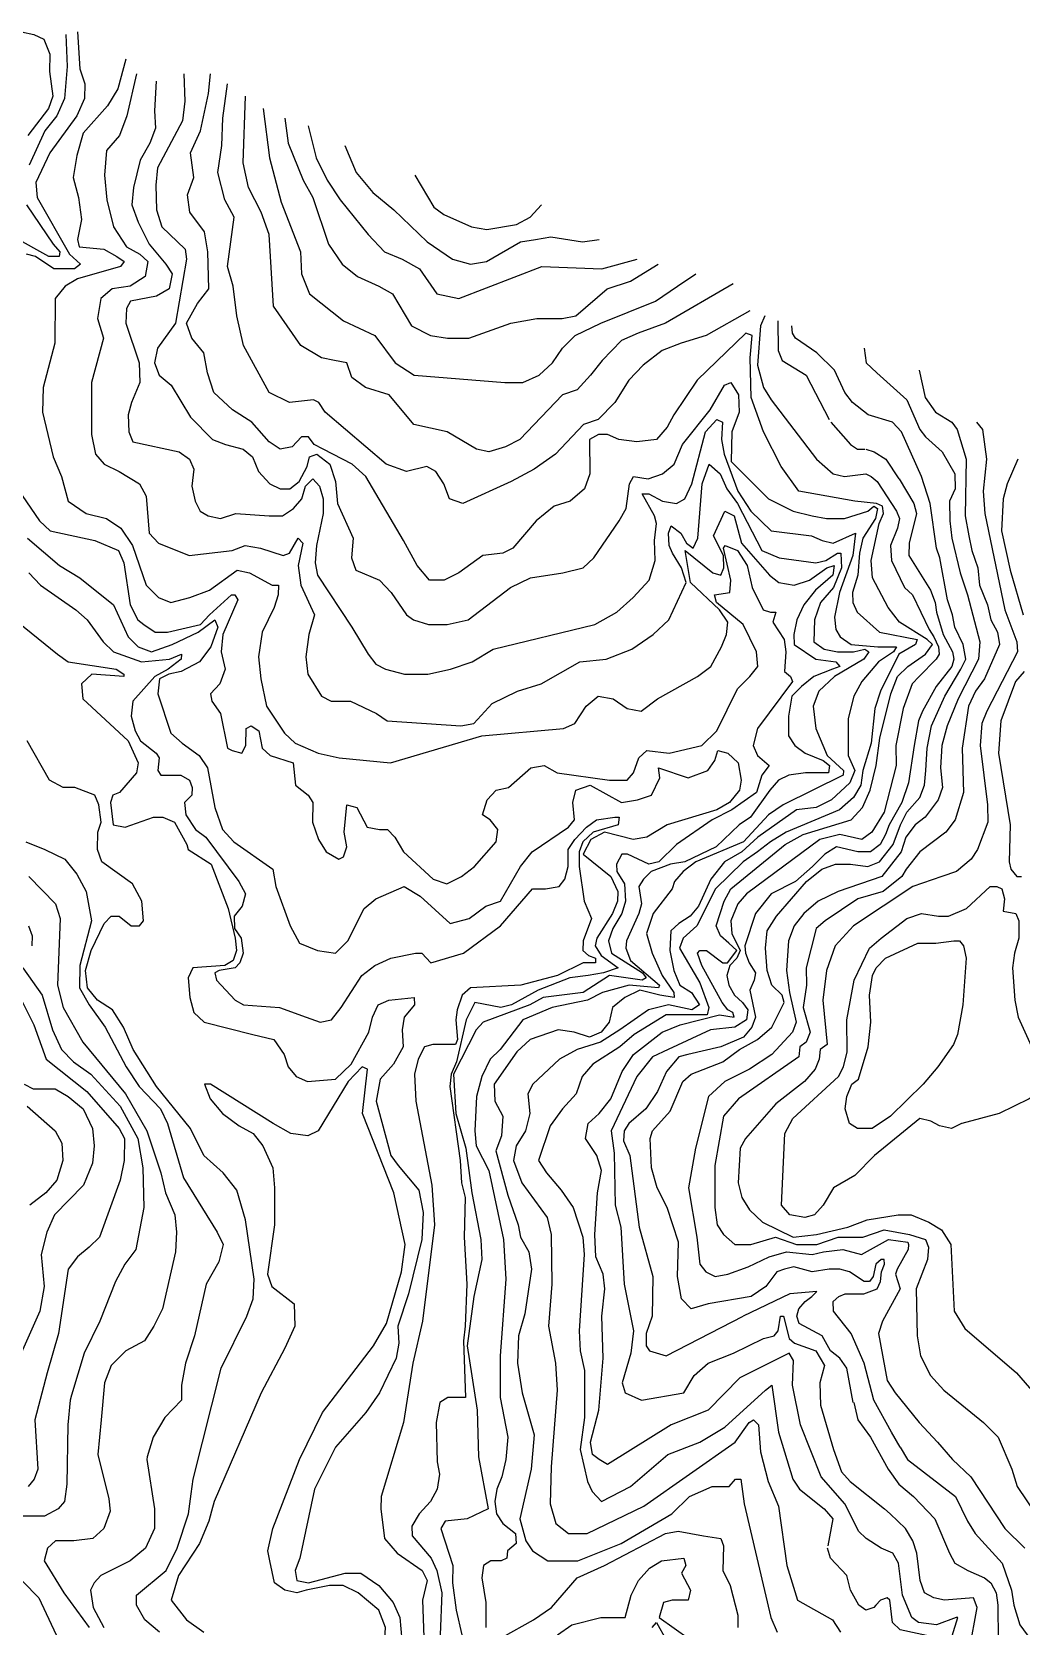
# Model space of a CAD drawing. Extents: x 3000 to 7000, y 3135 to 5000.
# Drawn here: x 6226 to 6626, y 4292 to 4938 of the extents above; entities that cross this region are included whole.
import ezdxf

# ---------------------------------------------------------------- set-up
doc = ezdxf.new("R2010")
doc.units = 0
doc.header["$MEASUREMENT"] = 0
doc.layers.add('TOPO_DIG', color=1, linetype='Continuous')

msp = doc.modelspace()

# ---------------------------------------------------------------- linework, layer by layer
at = {"layer": 'TOPO_DIG', "color": 1, "linetype": 'Continuous'}
for p, q in [((6605.0625, 4734, 42), (6606.21875, 4728, 42)), ((6577.25, 4365, 38), (6573.75, 4371, 38)), ((6570.9375, 4340, 34), (6573.28125, 4338, 34))]:
    msp.add_line(p, q, dxfattribs=at)
at = {"layer": 'TOPO_DIG', "color": 3, "linetype": 'Continuous'}
msp.add_line((6586.5625, 4512, 48), (6573.3125, 4499, 48), dxfattribs=at)
at = {"layer": 'TOPO_DIG', "color": 2, "linetype": 'Continuous'}
msp.add_line((6580.6875, 4447, 40), (6580.53125, 4445, 40), dxfattribs=at)
at = {"layer": 'TOPO_DIG', "color": 1, "linetype": 'Continuous'}
for points, elevation in [([(6221.5, 4938), (6226.59375, 4937), (6230.5625, 4935), (6233.03125, 4929), (6232.84375, 4922), (6234.21875, 4912), (6232.4375, 4907), (6224.09375, 4896)], 18), ([(6244.28125, 4938), (6245.125, 4923), (6247.21875, 4917), (6247.03125, 4911), (6243.9375, 4904), (6233.03125, 4889), (6227.40625, 4877), (6227.90625, 4871), (6241, 4848), (6245.46875, 4844), (6242.9375, 4842), (6234.59375, 4842), (6227.15625, 4847), (6223.5625, 4848)], 22), ([(6268.0625, 4921), (6264.21875, 4904), (6261.28125, 4896), (6255.96875, 4890), (6255.125, 4880), (6256.125, 4870), (6258.84375, 4859), (6264.0625, 4851), (6269.4375, 4848), (6272.75, 4845), (6271.625, 4839), (6265.5625, 4835), (6258.3125, 4834), (6253.71875, 4830), (6252.25, 4822), (6254.71875, 4814), (6249.84375, 4796), (6249.90625, 4775), (6251.46875, 4767), (6255, 4763), (6261.125, 4760), (6269.25, 4755), (6272.0625, 4750), (6273.25, 4735), (6277.03125, 4731), (6289.375, 4726), (6306.875, 4728), (6312.09375, 4730), (6318.3125, 4729), (6327.4375, 4726), (6330.0625, 4727), (6333.5625, 4733), (6335.40625, 4731), (6333.5, 4722), (6334.6875, 4714), (6340.15625, 4702), (6337.90625, 4694), (6336.6875, 4685), (6337.4375, 4678), (6342.9375, 4669), (6346.96875, 4667), (6354.71875, 4667), (6365.25, 4662), (6369.5625, 4659), (6399.40625, 4657), (6404.625, 4658), (6412.125, 4666), (6422.375, 4671), (6431.875, 4674), (6447.59375, 4683), (6458.3125, 4684), (6468.65625, 4688), (6477.25, 4694), (6483.59375, 4700), (6490.625, 4715), (6488.6875, 4721), (6485.09375, 4727), (6483.75, 4730), (6483.5, 4735), (6484.5, 4738), (6488.5, 4735), (6490.8125, 4731), (6493.46875, 4729), (6495.3125, 4733), (6497.15625, 4755), (6499.90625, 4763), (6504.40625, 4759), (6507.125, 4753), (6511.4375, 4747), (6521.25, 4728), (6528.25, 4725), (6543.0625, 4723), (6547.1875, 4724), (6551.9375, 4727), (6553.25, 4727), (6553.5625, 4721), (6550.3125, 4713), (6545.0625, 4707), (6542.625, 4700), (6542.34375, 4691), (6546.4375, 4688), (6551.875, 4687), (6558.375, 4687), (6562.90625, 4688), (6564.625, 4687), (6562.5625, 4684), (6550.625, 4677), (6544.375, 4671), (6542.09375, 4665), (6543.0625, 4656), (6547.75, 4645), (6554.3125, 4639), (6554.25, 4637), (6529.84375, 4625), (6524.03125, 4621), (6513.84375, 4610), (6494.59375, 4602), (6489.4375, 4598), (6485.9375, 4594), (6484.96875, 4591), (6477.25, 4581), (6474.625, 4573), (6476.8125, 4565), (6480.90625, 4556), (6485.625, 4549), (6485.78125, 4547), (6480.03125, 4548), (6471.90625, 4550), (6465.8125, 4547), (6460.8125, 4543), (6459.46875, 4537), (6456.1875, 4533), (6451.4375, 4531), (6445.25, 4533), (6438.8125, 4534), (6427.46875, 4530), (6422.03125, 4525), (6412.96875, 4512), (6413.21875, 4505), (6416.4375, 4499), (6415.9375, 4491), (6413.625, 4485), (6418.46875, 4467), (6422.65625, 4455), (6423.5, 4450), (6427, 4444), (6428, 4437), (6425.28125, 4419), (6422.75, 4410), (6422.3125, 4399), (6424.1875, 4387), (6429.15625, 4370), (6427.9375, 4356), (6423.3125, 4336), (6425.78125, 4327), (6428.46875, 4323), (6434.65625, 4319), (6446.71875, 4319), (6464.3125, 4326), (6484.78125, 4338), (6492.03125, 4345), (6501.125, 4349), (6508.09375, 4349), (6510.625, 4352), (6512.75, 4352), (6514.0625, 4342), (6524.96875, 4296), (6527.4375, 4290)], 26), ([(6287.3125, 4921), (6287.65625, 4910), (6286.78125, 4902), (6276.65625, 4883), (6275.875, 4876), (6276.15625, 4866), (6278.3125, 4859), (6287.75, 4850), (6288.34375, 4846), (6283.90625, 4820), (6276.65625, 4810), (6275.40625, 4804), (6277.3125, 4799), (6282.125, 4795), (6289.9375, 4782), (6298.84375, 4773), (6304.15625, 4771), (6311.25, 4769), (6315.125, 4766), (6317.4375, 4760), (6322.125, 4755), (6326.28125, 4753), (6330.15625, 4753), (6334, 4756), (6337.1875, 4762), (6338.1875, 4766), (6341.125, 4767), (6346.3125, 4763), (6348.625, 4756), (6349.5, 4747), (6355.84375, 4733), (6355.1875, 4725), (6356.875, 4720), (6366.5, 4716), (6371.1875, 4711), (6377.34375, 4702), (6380.1875, 4700), (6386.3125, 4698), (6393.8125, 4698), (6402.34375, 4700), (6419.53125, 4713), (6427.65625, 4717), (6440.6875, 4719), (6448.875, 4721), (6453.1875, 4725), (6463.5, 4740), (6466.28125, 4745), (6467.625, 4755), (6469.375, 4758), (6475.21875, 4757), (6481.0625, 4759), (6485.78125, 4763), (6489.1875, 4771), (6500.34375, 4785), (6506.125, 4795), (6508.71875, 4796), (6511.8125, 4791), (6512.125, 4784), (6509.125, 4776), (6508.90625, 4764), (6523.9375, 4749), (6533.96875, 4744), (6541.65625, 4742), (6547.5, 4741), (6554.75, 4741), (6564.125, 4744), (6566.59375, 4746), (6568.125, 4745), (6567.25, 4741), (6562.1875, 4733), (6560.8125, 4727), (6560.1875, 4718), (6558.03125, 4711), (6558.0625, 4707), (6559.8125, 4703), (6568.9375, 4695), (6584.21875, 4692), (6583.46875, 4690), (6576.75, 4686), (6569.34375, 4671), (6567.03125, 4664), (6565.5, 4650), (6562.1875, 4639), (6561.3125, 4633), (6558.4375, 4628), (6552.6875, 4623), (6531.0625, 4614), (6524.8125, 4610), (6519.5625, 4606), (6513.6875, 4602), (6502.5, 4591), (6495, 4576), (6489.40625, 4571), (6487.9375, 4567), (6496.125, 4553), (6499.84375, 4543), (6499.09375, 4540), (6482.5, 4540), (6469.5625, 4532), (6463.75, 4527), (6452.84375, 4520), (6448.53125, 4515), (6446.125, 4508), (6440.5, 4502), (6435.5625, 4495), (6430.8125, 4481), (6434.125, 4476), (6440, 4469), (6444.90625, 4462), (6448.75, 4450), (6449.3125, 4443), (6447.28125, 4412), (6447.71875, 4404), (6449.40625, 4396), (6449.5, 4377), (6447.6875, 4364), (6450.6875, 4351), (6452.625, 4347), (6456.375, 4343), (6468.0625, 4349), (6483.1875, 4362), (6496.15625, 4367), (6506.3125, 4373), (6522.71875, 4388), (6525.375, 4390), (6528.0625, 4371), (6533.875, 4352), (6536.5625, 4348), (6546.4375, 4340), (6550.0625, 4336), (6547.9375, 4325)], 30), ([(6516.34375, 4825), (6498.75, 4815), (6488.5625, 4812), (6480.9375, 4809), (6473.1875, 4803), (6467.4375, 4797), (6461.6875, 4788), (6455.0625, 4781), (6449.03125, 4779), (6437.6875, 4767), (6429.0625, 4761), (6419.8125, 4756), (6400.25, 4747), (6394.8125, 4749), (6392.5, 4755), (6389.3125, 4760), (6385.625, 4762), (6377.4375, 4760), (6369.15625, 4763), (6344.4375, 4784), (6341.9375, 4788), (6339.78125, 4789), (6330, 4788), (6321.75, 4792), (6311.40625, 4811), (6308.6875, 4823), (6307.25, 4835), (6305, 4843), (6307.59375, 4863), (6303.8125, 4870), (6301.03125, 4881), (6302.6875, 4892), (6303.09375, 4903), (6305, 4917)], 34), ([(6319.34375, 4907), (6322, 4887), (6326.625, 4869), (6334.4375, 4849), (6334.875, 4840), (6338.09375, 4832), (6351.96875, 4821), (6364.5625, 4815), (6372.84375, 4804), (6380.46875, 4799), (6417.1875, 4796), (6424.46875, 4796), (6431.1875, 4799), (6436.46875, 4804), (6440.625, 4810), (6445.6875, 4815), (6456.03125, 4820), (6478.28125, 4829), (6487.0625, 4835), (6494.5, 4840)], 38), ([(6337.625, 4900), (6340.78125, 4887), (6345.3125, 4878), (6350.5625, 4870), (6361.875, 4856), (6368.5, 4849), (6375.59375, 4846), (6382.71875, 4842), (6389.65625, 4832), (6398.625, 4830), (6432.15625, 4843), (6456.5, 4842), (6470.78125, 4846)], 42), ([(6380.75, 4880), (6388.4375, 4867), (6392.5, 4864), (6403.78125, 4859), (6409.9375, 4858), (6421.90625, 4860), (6427.5, 4863), (6432.125, 4868)], 46), ([(6522.4375, 4823), (6520.75, 4819), (6519.46875, 4803), (6521.9375, 4794), (6525.0625, 4789), (6543.4375, 4765), (6550.1875, 4759), (6554.6875, 4758), (6563.34375, 4759), (6565.5625, 4758), (6567.9375, 4756), (6575.75, 4744), (6577.03125, 4741), (6576.125, 4737), (6573.40625, 4730), (6573.8125, 4724), (6578.96875, 4713), (6582.25, 4710), (6588.96875, 4696), (6590.875, 4693), (6592.75, 4689), (6593.09375, 4686), (6591.875, 4684), (6584.90625, 4677), (6582.15625, 4674), (6578.46875, 4664), (6575.5, 4649), (6575.625, 4641), (6570.8125, 4622), (6565.75, 4614), (6561.6875, 4611), (6552.78125, 4613), (6544.75, 4611), (6515.09375, 4589), (6511.53125, 4585), (6508.65625, 4578), (6509.0625, 4573), (6512.5, 4566), (6511.125, 4563), (6508.25, 4560), (6507.125, 4556), (6507.875, 4552), (6510.1875, 4548), (6513.40625, 4545), (6515.59375, 4542), (6515, 4538), (6510.375, 4535), (6500.46875, 4534), (6483.375, 4526), (6477, 4523), (6470.6875, 4515), (6460.28125, 4493), (6461.53125, 4484), (6461.84375, 4463), (6464.15625, 4454), (6465.46875, 4431), (6469.3125, 4412), (6468.25, 4403), (6464.75, 4391), (6465.96875, 4387), (6472.5, 4384), (6489.71875, 4387), (6493.875, 4394), (6499.5625, 4399), (6509.84375, 4403), (6521.875, 4409), (6526.3125, 4410), (6527.8125, 4412), (6528.78125, 4418), (6530.09375, 4418), (6532.3125, 4409), (6534.53125, 4407), (6543.15625, 4404), (6546.625, 4398), (6544.78125, 4391), (6545.0625, 4382), (6550.3125, 4364), (6553.5625, 4355), (6557, 4351), (6570.9375, 4340)], 34), ([(6589.4375, 4747), (6585.875, 4758), (6577.875, 4776), (6574.125, 4780), (6564.375, 4783), (6558, 4788), (6554.8125, 4792), (6550.75, 4801), (6543.46875, 4808), (6534.9375, 4814), (6533.65625, 4816), (6533.40625, 4819)], 38), ([(6584.90625, 4801), (6587.4375, 4790), (6591.59375, 4784), (6598.125, 4780), (6600.34375, 4777), (6604, 4765), (6603.53125, 4742), (6605.0625, 4734)], 42), ([(6624.84375, 4765), (6620.53125, 4755), (6618.9375, 4749), (6618.3125, 4736), (6621.84375, 4720), (6627.03125, 4702)], 46), ([(6214.5625, 4761), (6228.8125, 4740), (6233.1875, 4736), (6251.1875, 4732), (6260.75, 4728), (6262.96875, 4723), (6265.5625, 4706), (6268.59375, 4700), (6271.03125, 4698), (6275.65625, 4695), (6280.65625, 4695), (6294.03125, 4698), (6297.6875, 4702), (6306.53125, 4710), (6307.9375, 4710), (6309.15625, 4708), (6303.0625, 4694), (6302.34375, 4687), (6304, 4680), (6301.875, 4674), (6298.09375, 4670), (6298.5625, 4667), (6302.09375, 4662), (6304.9375, 4648), (6306.8125, 4647), (6310.8125, 4646), (6312.40625, 4649), (6312.53125, 4656), (6314.53125, 4657), (6317.6875, 4655), (6318.96875, 4648), (6322.28125, 4645), (6331.46875, 4642), (6332.46875, 4633), (6337.65625, 4629), (6339.53125, 4626), (6339.3125, 4618), (6341.75, 4611), (6344.9375, 4606), (6350.0625, 4603), (6351.96875, 4604), (6353.28125, 4608), (6352.1875, 4614), (6353.28125, 4625), (6357.34375, 4624), (6361.53125, 4616), (6366.5, 4615), (6369.71875, 4615), (6372.6875, 4612), (6376.25, 4606), (6388.15625, 4595), (6393.75, 4593), (6399.6875, 4596), (6404.9375, 4600), (6413.6875, 4610), (6414.375, 4615), (6411.25, 4619), (6408.21875, 4621), (6410.0625, 4627), (6413.75, 4631), (6418.65625, 4632), (6427.78125, 4640), (6433.125, 4641), (6438.4375, 4638), (6459.65625, 4635), (6466.75, 4635), (6469.3125, 4638), (6471.5, 4644), (6474.75, 4647), (6483.6875, 4646), (6497.03125, 4649), (6503.0625, 4655), (6511.375, 4672), (6516.40625, 4677), (6519.6875, 4681), (6519.125, 4687), (6513.65625, 4698), (6502.96875, 4707), (6502.125, 4710), (6508.28125, 4711), (6508.65625, 4716), (6505.71875, 4729), (6506.46875, 4730), (6511.375, 4728), (6515.34375, 4722), (6517.34375, 4713), (6521.78125, 4704), (6524.75, 4703), (6526.875, 4703), (6525.75, 4699), (6530.28125, 4692), (6531, 4687), (6530.4375, 4679), (6532.9375, 4677), (6533.65625, 4675), (6519.5625, 4656), (6517.8125, 4649), (6519.5625, 4645), (6524.28125, 4641), (6521.21875, 4637), (6519.0625, 4630), (6509.0625, 4623), (6501.125, 4619), (6486.75, 4609), (6479.59375, 4602), (6475.5625, 4601), (6466.9375, 4605), (6464.625, 4605), (6462.4375, 4601), (6462.5625, 4598), (6465.6875, 4593), (6466.125, 4586), (6464.625, 4581), (6461, 4575), (6459.21875, 4570), (6460.46875, 4565), (6472.96875, 4557), (6474.40625, 4555), (6472.875, 4554), (6459.625, 4556), (6448.9375, 4549), (6432.6875, 4547), (6427.34375, 4544), (6408.46875, 4537), (6405.59375, 4534), (6396.40625, 4516), (6397.34375, 4500), (6401.40625, 4486), (6403.8125, 4468), (6407.53125, 4449), (6407.875, 4441), (6404.625, 4426), (6401.96875, 4406), (6406.0625, 4380), (6406.5, 4361), (6410.4375, 4340), (6401.96875, 4336), (6393.0625, 4335), (6391.375, 4332), (6396.1875, 4317), (6396, 4310), (6397.46875, 4299), (6399.84375, 4289)], 22), ([(6602.75, 4690), (6599.375, 4697), (6598.5, 4702), (6596.46875, 4708), (6593.3125, 4725), (6592, 4729), (6589.4375, 4747)], 38), ([(6606.21875, 4728), (6608.75, 4721), (6609.4375, 4714), (6612.625, 4706), (6613.9375, 4700), (6616.625, 4695), (6617.5, 4690), (6611.375, 4676), (6607.75, 4671), (6604.96875, 4665), (6602.375, 4648), (6602.875, 4630), (6599.5625, 4619), (6595.8125, 4614)], 42), ([(6224.5625, 4719), (6229.25, 4714), (6243.5625, 4704), (6248.1875, 4700), (6254.625, 4691), (6258.78125, 4687), (6270.125, 4683), (6281.40625, 4684), (6286.375, 4686), (6286.21875, 4684), (6280.9375, 4680), (6275.5625, 4677), (6266.625, 4667), (6265.96875, 4661), (6267.59375, 4655), (6269.75, 4651), (6276.03125, 4646), (6277.25, 4644), (6276.71875, 4639), (6277.90625, 4637), (6286.0625, 4637), (6289.53125, 4635), (6290.6875, 4632), (6290.4375, 4629), (6287.5, 4626), (6288.03125, 4621), (6292, 4615), (6296.125, 4612), (6309.59375, 4594), (6312.25, 4589), (6310.9375, 4584), (6307.6875, 4580), (6307.84375, 4575), (6310.4375, 4571), (6311.25, 4565), (6309.90625, 4561), (6308.0625, 4559), (6301.53125, 4558), (6299.75, 4557), (6300.4375, 4554), (6308.03125, 4546), (6311.375, 4544), (6326, 4543), (6336.75, 4539), (6342.5, 4537), (6347.09375, 4538), (6350.9375, 4543), (6359.28125, 4556), (6364.5625, 4560), (6371.0625, 4563), (6381.0625, 4565), (6383.59375, 4565), (6387.3125, 4561), (6400.4375, 4565), (6415.5, 4576), (6428.375, 4591), (6433.625, 4591), (6439.1875, 4592), (6441.46875, 4595), (6442.875, 4600), (6442.84375, 4607), (6445.5625, 4611), (6450.25, 4616), (6454.375, 4619), (6461.78125, 4620), (6463.46875, 4620), (6463.125, 4617), (6453, 4614), (6448.75, 4610), (6447.375, 4606), (6447.3125, 4600), (6449.375, 4586), (6452.3125, 4579), (6448.9375, 4570), (6448.75, 4566), (6451.09375, 4564), (6453.9375, 4563), (6453.875, 4561), (6448.96875, 4561), (6438.5625, 4556), (6423.75, 4552), (6403.28125, 4551), (6399.9375, 4548), (6397.875, 4542), (6397.375, 4538), (6398.09375, 4530), (6397.21875, 4528), (6388.0625, 4528), (6384.75, 4527), (6382.15625, 4522), (6380.6875, 4516), (6381.25, 4505), (6387.625, 4471), (6388.8125, 4455), (6383.90625, 4416), (6380, 4399), (6376.1875, 4375), (6367.09375, 4345), (6367, 4340), (6368.5625, 4328), (6373.59375, 4322), (6383.6875, 4315), (6385.84375, 4311), (6383.875, 4303), (6384.375, 4288)], 18), ([(6601.8125, 4680), (6603.8125, 4684), (6602.75, 4690)], 38), ([(6573.75, 4371), (6566.5625, 4384), (6562.75, 4399), (6557.375, 4411), (6550.21875, 4420), (6550.1875, 4424), (6552.40625, 4426), (6555.0625, 4427), (6562.625, 4427), (6567.9375, 4429), (6569.3125, 4432), (6569.71875, 4436), (6570.96875, 4439), (6570.78125, 4441), (6569.625, 4441), (6567.375, 4439), (6566.40625, 4434), (6564.8125, 4432), (6562.6875, 4432), (6556.71875, 4436), (6552.90625, 4437), (6548.53125, 4437), (6541.625, 4436), (6534.21875, 4438), (6530.40625, 4437), (6527.40625, 4436), (6522.9375, 4430), (6517, 4426), (6499.5625, 4423), (6492.625, 4421), (6488.6875, 4425), (6487.0625, 4434), (6487.5625, 4448), (6482.9375, 4462), (6478.9375, 4470), (6476.5625, 4478), (6476.03125, 4490), (6476.96875, 4493), (6484.1875, 4501), (6489.28125, 4513), (6492.71875, 4516), (6505.4375, 4521), (6512.28125, 4526), (6519.53125, 4530), (6525.28125, 4535), (6530.28125, 4545), (6529.4375, 4548), (6525.3125, 4552), (6523.4375, 4558), (6522.6875, 4567), (6523.40625, 4574), (6527.15625, 4580), (6539.375, 4594), (6545.53125, 4599), (6551.09375, 4601), (6557.1875, 4601), (6564.15625, 4600), (6568.9375, 4602), (6574.375, 4609), (6577.46875, 4617), (6579.90625, 4622), (6585.1875, 4628), (6587.125, 4633), (6587.6875, 4639), (6588.1875, 4648), (6589.9375, 4657), (6595.375, 4669), (6601.8125, 4680)], 38), ([(6627.4375, 4679), (6623.9375, 4675), (6618.0625, 4659), (6617.09375, 4646), (6621.75, 4617), (6621.34375, 4602), (6622.0625, 4599), (6624.5625, 4596), (6626.34375, 4596)], 46), ([(6223.25, 4610), (6230.9375, 4607), (6239.0625, 4603), (6244, 4597), (6247.78125, 4590), (6249.875, 4578), (6245.125, 4560), (6244.96875, 4551), (6248.875, 4544), (6255.375, 4535), (6263.875, 4519), (6269.125, 4511), (6277.8125, 4502), (6280.625, 4496), (6287.125, 4474), (6300.75, 4452), (6303.21875, 4447), (6301.40625, 4440), (6296.34375, 4431), (6291.53125, 4410), (6287.90625, 4399), (6286.34375, 4390), (6286.3125, 4384), (6279.625, 4377), (6274.8125, 4369), (6272.375, 4361)], 18), ([(6595.8125, 4614), (6585.25, 4606), (6579.6875, 4599), (6577.9375, 4596), (6570.4375, 4590), (6560.1875, 4587), (6546.875, 4578), (6543.3125, 4575), (6539.25, 4559), (6539.375, 4552), (6538.0625, 4543), (6540.875, 4533), (6539.1875, 4529), (6536.6875, 4527), (6536.25, 4523), (6511.78125, 4506), (6505.75, 4499), (6502.1875, 4479), (6502.1875, 4462), (6503.25, 4455), (6505.78125, 4451), (6510.375, 4447), (6516.875, 4447), (6526.75, 4450), (6535.34375, 4447), (6543.59375, 4447), (6552.1875, 4450), (6557.3125, 4450), (6562.21875, 4450), (6570.8125, 4453), (6581.0625, 4451)], 42), ([(6592.78125, 4580), (6596.8125, 4580), (6604.09375, 4583), (6613.75, 4592), (6616.46875, 4592), (6618.40625, 4591), (6619.53125, 4587), (6618.9375, 4582), (6624.125, 4581), (6625.3125, 4578), (6625.28125, 4571), (6623.5, 4565), (6622.8125, 4559), (6623.65625, 4546), (6625.09375, 4539), (6635.0625, 4517), (6634.84375, 4513), (6632.5625, 4508), (6629.5625, 4506), (6617.375, 4500), (6602.25, 4496)], 46), ([(6585.28125, 4498), (6566.90625, 4483), (6558.9375, 4475), (6550.3125, 4470), (6546.15625, 4463), (6542.59375, 4459), (6538.625, 4458), (6532.625, 4459), (6529.1875, 4463), (6530.59375, 4492), (6533.8125, 4498), (6552.28125, 4515), (6554.375, 4519), (6555.78125, 4525), (6555.625, 4538), (6558.6875, 4554), (6564.875, 4567), (6569.59375, 4571), (6579.90625, 4579), (6585.96875, 4581), (6592.78125, 4580)], 46), ([(6224.34375, 4576), (6225.8125, 4572), (6225.6875, 4568)], 22), ([(6222.0625, 4559), (6229.90625, 4548), (6234.09375, 4534), (6237.71875, 4526), (6242.625, 4521), (6249.5625, 4516), (6261.5, 4503), (6268.59375, 4490), (6270.625, 4478), (6271.125, 4462), (6267.875, 4445), (6263.40625, 4439), (6259.65625, 4432), (6253.25, 4416), (6246.90625, 4403), (6241.8125, 4386)], 22), ([(6322.125, 4319), (6321.3125, 4323), (6323.34375, 4332), (6334.0625, 4360), (6343.375, 4379), (6364.09375, 4406), (6369.25, 4415), (6375.4375, 4436), (6376.875, 4447), (6372.3125, 4468), (6359.59375, 4500), (6361.625, 4518), (6359.4375, 4519), (6353.84375, 4513), (6341.6875, 4493), (6337.5, 4491), (6330.625, 4492), (6323.4375, 4496), (6298.125, 4512), (6295.6875, 4512), (6297.9375, 4506), (6302.96875, 4500), (6309.6875, 4495), (6315.34375, 4492), (6319.1875, 4487), (6323.25, 4478), (6323.9375, 4470), (6323.90625, 4455), (6321.1875, 4435), (6322.875, 4430), (6331.90625, 4423), (6332.25, 4414), (6328.21875, 4405), (6318.59375, 4387), (6299.5625, 4343), (6298.5, 4339)], 14), ([(6222.6875, 4512), (6226.25, 4510), (6235.1875, 4510), (6240.46875, 4507), (6246.5, 4502), (6250.3125, 4494), (6250.9375, 4487), (6250.3125, 4480), (6246.59375, 4471), (6234.875, 4459), (6231.78125, 4452), (6229.53125, 4443), (6230.6875, 4430), (6228.96875, 4420), (6221.46875, 4403)], 26), ([(6602.125, 4496), (6598.03125, 4494), (6593.1875, 4495), (6589.6875, 4497), (6585.28125, 4498)], 46), ([(6581.0625, 4451), (6587.5, 4449), (6588.78125, 4446), (6588.34375, 4441), (6583.71875, 4429), (6584.1875, 4410), (6585.5625, 4402), (6589.59375, 4394), (6595, 4388), (6610.96875, 4375), (6617, 4369), (6622.4375, 4356), (6624.625, 4349), (6632.78125, 4337)], 42), ([(6241.8125, 4386), (6241.21875, 4384), (6240.25, 4374), (6239.875, 4350), (6238.96875, 4343), (6236.40625, 4340), (6230.875, 4337), (6219.21875, 4337)], 22), ([(6577.25, 4365), (6580.1875, 4360), (6599.71875, 4345), (6604.5625, 4335), (6607.625, 4330), (6618.5625, 4318), (6622.40625, 4307), (6623.25, 4301), (6625.75, 4293), (6630.1875, 4287), (6635.03125, 4282), (6639, 4264), (6640.78125, 4260), (6646.34375, 4253), (6648.71875, 4252), (6651.90625, 4251), (6657.09375, 4252), (6662, 4255), (6669.9375, 4262), (6673.21875, 4267), (6680.21875, 4274), (6684.5625, 4277)], 38), ([(6272.375, 4361), (6272.34375, 4360), (6275.375, 4340), (6275.375, 4332), (6271.75, 4324), (6265.59375, 4319), (6253.65625, 4313), (6250.9375, 4310), (6249.5, 4307), (6250.53125, 4300), (6254.90625, 4292)], 18), ([(6298.5, 4339), (6297.4375, 4335), (6293.5625, 4326), (6285.125, 4313), (6282.1875, 4303), (6288.28125, 4295), (6295.34375, 4290)], 14), ([(6605.3125, 4283), (6608.46875, 4300), (6607, 4304), (6595.1875, 4303), (6590.875, 4304), (6587.0625, 4306), (6585.3125, 4311), (6584.0625, 4322), (6582.34375, 4327), (6579.375, 4332), (6573.28125, 4338)], 34), ([(6336.75, 4307), (6332.96875, 4306), (6328.09375, 4307), (6324, 4310), (6322.125, 4319)], 14), ([(6438.5, 4289), (6444.375, 4293), (6456.03125, 4296), (6466, 4296), (6468.375, 4305), (6471.375, 4311), (6475.84375, 4316), (6480.6875, 4319), (6489.625, 4320), (6490.4375, 4317), (6488.75, 4314), (6492.34375, 4307), (6491.4375, 4303), (6485, 4303), (6481.4375, 4302), (6479.6875, 4296), (6497.9375, 4283)], 22), ([(6567.40625, 4301), (6566.5625, 4300), (6563.40625, 4299), (6560.59375, 4301), (6557.125, 4307), (6555.625, 4313), (6549.0625, 4320), (6547.875, 4324)], 30), ([(6215.71875, 4317), (6228.5, 4304), (6235.5625, 4289), (6236, 4280), (6235.03125, 4270), (6231.1875, 4256), (6233.96875, 4235), (6236.1875, 4225), (6237.15625, 4216), (6229.46875, 4201), (6225.09375, 4180), (6225.875, 4173), (6228.1875, 4165), (6227.15625, 4158), (6223.3125, 4154)], 22), ([(6368.21875, 4280), (6368.875, 4292), (6366.1875, 4299), (6357.84375, 4306), (6351.8125, 4309), (6346.25, 4309), (6336.75, 4307)], 14), ([(6558.3125, 4201), (6561.96875, 4212), (6570.5, 4225), (6573.21875, 4238), (6581.09375, 4251), (6582.34375, 4263), (6581.9375, 4274), (6583.28125, 4278), (6590.6875, 4286), (6591, 4288), (6577.3125, 4291), (6574.125, 4294), (6573.09375, 4303), (6572.03125, 4304), (6569.3125, 4303), (6567.40625, 4301)], 30)]:
    msp.add_lwpolyline(points, dxfattribs=dict(at, elevation=elevation))
at = {"layer": 'TOPO_DIG', "color": 3, "linetype": 'Continuous'}
for points, elevation in [([(6239.53125, 4937), (6240, 4924), (6238.9375, 4911), (6235.8125, 4904), (6231.03125, 4898), (6224.625, 4884)], 20), ([(6263.84375, 4927), (6260.5, 4915), (6256.375, 4908), (6246.5625, 4897), (6243.90625, 4888), (6242.46875, 4879), (6244.6875, 4871), (6245.8125, 4862), (6244.15625, 4854), (6244.90625, 4851), (6254.875, 4850), (6260.125, 4847), (6263.125, 4845), (6261.625, 4843), (6244.15625, 4838), (6239.15625, 4835), (6235.21875, 4830), (6235.03125, 4812), (6230.25, 4794), (6230.03125, 4784), (6234.34375, 4766), (6237.75, 4758), (6240.4375, 4748), (6247.78125, 4743), (6255.9375, 4741), (6261.8125, 4737), (6266.4375, 4730), (6272, 4714), (6277, 4709), (6282, 4707), (6289.71875, 4709), (6297.71875, 4712), (6308.8125, 4720), (6313.8125, 4719), (6323.0625, 4714), (6325.625, 4714), (6325.4375, 4710), (6323.84375, 4705), (6319.03125, 4695), (6317.5, 4685), (6318.5, 4676), (6320.75, 4665), (6328, 4654), (6332.3125, 4650), (6341.65625, 4646), (6350.1875, 4644), (6370.96875, 4642), (6407.90625, 4653), (6440.9375, 4656), (6445.5625, 4658), (6450.15625, 4665), (6455.0625, 4669), (6461.125, 4668), (6466.8125, 4664), (6472.4375, 4663), (6479, 4668), (6495.1875, 4677), (6500.625, 4681), (6504.90625, 4689), (6506.9375, 4694), (6507.5625, 4699), (6504.0625, 4704), (6492.4375, 4715), (6490.28125, 4728), (6501.375, 4719), (6504.625, 4718), (6505.84375, 4721), (6505.78125, 4726), (6501.71875, 4734), (6506.28125, 4744), (6510.0625, 4742), (6513, 4731), (6524.3125, 4718), (6528.125, 4715), (6534.3125, 4714), (6540.5625, 4716), (6547.5625, 4721), (6550.53125, 4722), (6549.96875, 4718), (6543, 4712), (6538.28125, 4706), (6535.46875, 4700), (6534.21875, 4694), (6534.3125, 4690), (6543.125, 4684), (6551.28125, 4683), (6552.78125, 4681), (6549.8125, 4680), (6542.34375, 4677), (6537.34375, 4673), (6533.46875, 4669), (6532.03125, 4661), (6532.125, 4653), (6534.65625, 4649), (6538.875, 4646), (6546.03125, 4643), (6548.6875, 4641), (6548.21875, 4638), (6538.96875, 4638), (6532.1875, 4637), (6528.0625, 4635), (6524.5, 4631), (6516.625, 4620), (6512.09375, 4617), (6502.78125, 4608), (6490.03125, 4602), (6484.3125, 4601), (6476.4375, 4598), (6473.40625, 4595), (6471.5, 4592), (6472.59375, 4585), (6471.40625, 4581), (6466.46875, 4570), (6466.1875, 4567), (6468.03125, 4562), (6479.78125, 4552), (6479.375, 4551), (6467.5, 4552), (6456.75, 4549), (6450.6875, 4546), (6436.40625, 4543), (6424.5625, 4538), (6415.375, 4526), (6411.3125, 4522), (6407.96875, 4515), (6405.78125, 4507), (6405.03125, 4493), (6405.5625, 4487), (6410.75, 4477), (6416.65625, 4449), (6417.625, 4433), (6415.3125, 4402), (6415.3125, 4385), (6418.46875, 4369), (6417.65625, 4360), (6416.0625, 4353), (6414, 4348), (6413.125, 4343), (6413.875, 4338), (6416.40625, 4334), (6421.5, 4330), (6421.8125, 4326), (6418.28125, 4323), (6418.03125, 4320), (6415.75, 4319), (6411.5, 4319), (6408.59375, 4317), (6407.84375, 4312), (6409.53125, 4302), (6409.59375, 4292)], 24), ([(6557.4375, 4337), (6554.875, 4342), (6545.3125, 4353), (6536.90625, 4374), (6533.6875, 4390), (6534.0625, 4400), (6532.3125, 4403), (6512.3125, 4393), (6499.5, 4380), (6484.5, 4374), (6458.75, 4358), (6455.34375, 4360), (6452.71875, 4362), (6451.96875, 4367), (6455.25, 4380), (6457.0625, 4401), (6456.4375, 4418), (6457.75, 4429), (6457.03125, 4435), (6454.125, 4442), (6453.59375, 4451), (6454.6875, 4468), (6456.40625, 4477), (6454.4375, 4483), (6449.90625, 4490), (6451, 4496), (6455.375, 4500), (6460.15625, 4506), (6464.78125, 4517), (6469.28125, 4524), (6480.875, 4533), (6488.21875, 4536), (6504.0625, 4540), (6510.03125, 4539), (6509.46875, 4541), (6507.5, 4542), (6505.25, 4545), (6496.9375, 4560), (6495.15625, 4565), (6496.1875, 4566), (6498.875, 4566), (6505.5, 4561), (6507.375, 4561), (6511.1875, 4566), (6507.9375, 4569), (6504.5, 4572), (6502.78125, 4576), (6506, 4586), (6508.71875, 4591), (6530.75, 4609), (6538.03125, 4613), (6557.375, 4619), (6561.96875, 4624), (6565.125, 4631), (6567.59375, 4641), (6569.09375, 4652), (6573.4375, 4670), (6576.25, 4677), (6580.375, 4681), (6587.5, 4686), (6590.40625, 4690), (6588.21875, 4692), (6577.0625, 4699), (6572.375, 4705), (6566.0625, 4717), (6565.46875, 4724), (6568.75, 4739), (6570.5, 4743), (6570.125, 4746), (6567.625, 4747), (6558.90625, 4748), (6536.3125, 4752), (6529.09375, 4762), (6521.96875, 4776), (6517, 4790), (6516.59375, 4806), (6517.34375, 4815), (6514.75, 4816), (6495.03125, 4797), (6485.6875, 4783), (6482.96875, 4778), (6478.5625, 4773), (6470.71875, 4772), (6463.40625, 4773), (6458.75, 4775), (6455.125, 4775), (6451.5625, 4773), (6451.65625, 4759), (6449.46875, 4753), (6443.625, 4748), (6437.25, 4746), (6429.96875, 4740), (6420.40625, 4729), (6416.34375, 4727), (6408.34375, 4726), (6398.5625, 4719), (6392.6875, 4716), (6386.78125, 4716), (6381.71875, 4722), (6376.21875, 4732), (6360.96875, 4758), (6355.4375, 4763), (6343.625, 4769), (6340, 4771), (6337.6875, 4774), (6334.875, 4774), (6331.125, 4770), (6326.21875, 4769), (6321.875, 4772), (6314.8125, 4780), (6307, 4785), (6299.375, 4792), (6296.8125, 4800), (6295.34375, 4808), (6290.53125, 4814), (6288.375, 4820), (6292.75, 4828), (6297.4375, 4834), (6296.9375, 4849), (6295.65625, 4857), (6289.75, 4865), (6288.75, 4872), (6291.34375, 4879), (6290, 4889), (6294.03125, 4898), (6297.28125, 4913), (6298, 4921)], 32), ([(6276.03125, 4918), (6275.34375, 4906), (6275.75, 4899), (6273.5625, 4893), (6269.625, 4886), (6266.9375, 4875), (6266.25, 4868), (6268.8125, 4861), (6273.1875, 4852), (6280, 4844), (6282.59375, 4840), (6281.28125, 4834), (6276.15625, 4831), (6265.6875, 4829), (6264.0625, 4826), (6263.84375, 4820), (6269.21875, 4804), (6269.4375, 4796), (6266.03125, 4788), (6264.75, 4783), (6264.9375, 4776), (6266.5625, 4772), (6285.34375, 4768), (6289.5625, 4765), (6291.25, 4761), (6290.5625, 4754), (6291.875, 4748), (6293.875, 4744), (6297.125, 4742), (6302.15625, 4741), (6308.3125, 4743), (6321.78125, 4742), (6327.25, 4742), (6331.71875, 4745), (6335.09375, 4749), (6336.5625, 4754), (6339.5, 4757), (6342.125, 4754), (6343.6875, 4749), (6343.625, 4743), (6341, 4730), (6340.4375, 4723), (6341.34375, 4718), (6355.28125, 4697), (6361.9375, 4686), (6365.0625, 4682), (6368.875, 4680), (6376.5625, 4678), (6386.03125, 4678), (6395.21875, 4680), (6404.03125, 4683), (6412.5625, 4688), (6453.59375, 4698), (6462.5625, 4703), (6469.1875, 4709), (6475.59375, 4716), (6478.125, 4724), (6477.84375, 4732), (6478.625, 4739), (6477.8125, 4742), (6472.875, 4751), (6475.5625, 4751), (6481.03125, 4748), (6486.78125, 4747), (6490.09375, 4749), (6492.90625, 4755), (6498.40625, 4776), (6503, 4781), (6505.28125, 4780), (6505, 4773), (6505.96875, 4767), (6511.5, 4752), (6516.84375, 4744), (6525, 4736), (6541.375, 4734), (6545.625, 4732), (6550.125, 4731), (6559.125, 4735), (6558.125, 4726), (6552.6875, 4711), (6550.75, 4701), (6551.1875, 4696), (6553, 4693), (6557.40625, 4690), (6568.25, 4689), (6575.84375, 4689), (6574.53125, 4687), (6568.5, 4683), (6561.6875, 4675), (6558.53125, 4669), (6556.21875, 4660), (6556.28125, 4645), (6558.875, 4639), (6556.84375, 4634), (6549.53125, 4627), (6543.3125, 4624), (6535.25, 4623), (6519.6875, 4612), (6513.1875, 4606), (6506.09375, 4602), (6500.65625, 4595), (6495.65625, 4584), (6492.28125, 4580), (6487.71875, 4577), (6484.46875, 4574), (6484.0625, 4566), (6485.65625, 4558), (6488.0625, 4552), (6492.8125, 4549), (6495.96875, 4544), (6492.875, 4542), (6483.4375, 4544), (6475.375, 4542), (6463.8125, 4534), (6456, 4529), (6446.4375, 4526), (6439.34375, 4522), (6428.59375, 4512), (6426.53125, 4508), (6427.375, 4500), (6425.625, 4493), (6421.875, 4487), (6420.75, 4481), (6424.125, 4472), (6434.375, 4458), (6436, 4451), (6436.1875, 4431), (6434.84375, 4414), (6437.75, 4399), (6438.375, 4388), (6435.9375, 4357), (6435.59375, 4342), (6437.84375, 4334), (6443.0625, 4330), (6450.5, 4330), (6473.5, 4341), (6510.4375, 4367), (6516.09375, 4375), (6517.9375, 4376), (6519.90625, 4374), (6520.6875, 4363), (6523.84375, 4351), (6527.96875, 4341), (6531.40625, 4317), (6535.75, 4303), (6549.8125, 4295), (6553.125, 4290)], 28), ([(6509.625, 4836), (6482.3125, 4820), (6471.25, 4816), (6464.5, 4813), (6456.65625, 4805), (6451.96875, 4799), (6446.46875, 4793), (6440.5625, 4791), (6423.34375, 4773), (6417.4375, 4770), (6410.71875, 4768), (6405.71875, 4769), (6393.875, 4776), (6380.375, 4779), (6370.40625, 4791), (6360.84375, 4794), (6355.21875, 4798), (6353.1875, 4804), (6348.25, 4805), (6343.0625, 4806), (6334.6875, 4811), (6323.625, 4827), (6321.875, 4856), (6318.53125, 4865), (6313.5, 4875), (6311.28125, 4885), (6312.25, 4912)], 36), ([(6328.125, 4903), (6329.5625, 4893), (6335.53125, 4878), (6339.53125, 4871), (6345.875, 4852), (6351.375, 4844), (6357.59375, 4839), (6366.15625, 4835), (6371.75, 4832), (6379.4375, 4819), (6387.0625, 4815), (6394, 4814), (6402.6875, 4814), (6419.6875, 4820), (6430.125, 4822), (6440.40625, 4822), (6445.9375, 4823), (6458.65625, 4834), (6468.0625, 4837), (6479.3125, 4844)], 40), ([(6352.5, 4892), (6357.09375, 4881), (6363.71875, 4873), (6372.25, 4866), (6385.8125, 4853), (6396.0625, 4846), (6403.3125, 4844), (6409.75, 4845), (6423.53125, 4853), (6429.65625, 4854), (6435.90625, 4855), (6448.65625, 4853), (6455.46875, 4854)], 44), ([(6223.5625, 4868), (6234.34375, 4852), (6237.0625, 4849), (6236.75, 4847), (6232.65625, 4847), (6218.34375, 4855)], 20), ([(6527.71875, 4821), (6527.875, 4809), (6529.5, 4805), (6539.21875, 4799), (6548.5, 4781)], 36), ([(6562.6875, 4810), (6563.53125, 4804), (6567.8125, 4800), (6579.96875, 4789), (6585.25, 4777), (6587.5625, 4774), (6594.3125, 4768), (6599.4375, 4759), (6599.53125, 4753), (6597.1875, 4748), (6597.34375, 4740)], 40), ([(6549.1875, 4780), (6557.21875, 4771), (6560.0625, 4769), (6562.90625, 4769)], 36), ([(6608.1875, 4780), (6610.5625, 4777), (6612.28125, 4765), (6610.90625, 4752), (6611.5, 4743), (6619.6875, 4704), (6624.4375, 4691), (6624.78125, 4687), (6612.3125, 4663), (6610.375, 4658), (6609.625, 4649), (6612.59375, 4625), (6612.75, 4618), (6608.625, 4607), (6606.03125, 4603), (6600.03125, 4598), (6594.1875, 4596)], 44), ([(6563.3125, 4769), (6566.78125, 4768), (6571.53125, 4765), (6576.71875, 4757)], 36), ([(6576.84375, 4757), (6582.8125, 4747), (6583.9375, 4743), (6580.875, 4731), (6580.78125, 4726), (6589.5, 4712), (6591.5, 4707), (6591.96875, 4703), (6594.71875, 4694), (6598.40625, 4687), (6599, 4684), (6598.1875, 4681), (6591.8125, 4673), (6586.25, 4663), (6584.6875, 4659), (6582.9375, 4649), (6580.625, 4634), (6577.9375, 4626), (6572.78125, 4617), (6571.34375, 4613)], 36), ([(6597.34375, 4740), (6598.125, 4733), (6601.5, 4719), (6604.53125, 4710)], 40), ([(6224.03125, 4733), (6236.96875, 4722), (6245.125, 4717), (6258.8125, 4706), (6264.75, 4693), (6268.8125, 4689), (6274.125, 4687), (6282.5625, 4690), (6293.0625, 4695), (6299.875, 4700), (6300.96875, 4697), (6298.15625, 4689), (6293.625, 4683), (6286.25, 4679), (6281.125, 4678), (6277.4375, 4676), (6276.6875, 4670), (6282, 4654), (6286.59375, 4650), (6293.4375, 4645), (6296.78125, 4640), (6299.78125, 4624), (6302.875, 4615), (6307.46875, 4610), (6323.34375, 4599), (6324.5625, 4592), (6330.34375, 4576), (6334.15625, 4569), (6341.3125, 4566), (6348.625, 4565), (6353.625, 4570), (6360.3125, 4583), (6365.0625, 4587), (6376.53125, 4592), (6382.9375, 4588), (6395.0625, 4577), (6402.71875, 4579), (6409.46875, 4584), (6415.4375, 4586), (6423.5625, 4600), (6428.25, 4606), (6442.9375, 4616), (6445.46875, 4619), (6444.8125, 4626), (6446, 4631), (6451.78125, 4633), (6464.4375, 4626), (6470.90625, 4627), (6476.53125, 4629), (6480.03125, 4636), (6479.4375, 4640), (6491.4375, 4636), (6499.46875, 4639), (6502.1875, 4643), (6503.4375, 4647), (6507.5, 4646), (6511.625, 4642), (6512.90625, 4635), (6512.25, 4631), (6508.125, 4626), (6503.0625, 4623), (6482.96875, 4617), (6474.75, 4612), (6469.1875, 4611), (6457.59375, 4614), (6452.0625, 4611), (6448.96875, 4605), (6460.15625, 4596), (6463.03125, 4590), (6462.8125, 4586), (6460.875, 4581), (6454.5, 4571), (6453.8125, 4568), (6456.21875, 4564), (6463.125, 4559), (6457.125, 4557), (6450.96875, 4556), (6443.5, 4555), (6430.75, 4550), (6419.96875, 4544), (6415.625, 4543), (6405.125, 4545), (6401.5, 4538), (6397.59375, 4521), (6395.46875, 4516), (6394.9375, 4511), (6399.1875, 4481), (6399.6875, 4472), (6401.125, 4466), (6400.75, 4450), (6401.875, 4431), (6401.15625, 4414), (6400.4375, 4408), (6401.3125, 4385), (6394.1875, 4385), (6390.9375, 4383), (6389.375, 4375), (6389.875, 4359), (6390.8125, 4354), (6389.8125, 4348), (6387.0625, 4343), (6382.59375, 4338), (6379.625, 4333), (6379.75, 4329), (6387.34375, 4320), (6389.625, 4315), (6391.6875, 4306), (6391, 4289)], 20), ([(6604.53125, 4710), (6609.53125, 4691), (6609.03125, 4684), (6600.71875, 4668)], 40), ([(6217.625, 4701), (6236.0625, 4686), (6240.4375, 4683), (6259.875, 4680), (6263, 4678), (6263, 4677), (6250.0625, 4678), (6245.84375, 4674), (6246.4375, 4668), (6264.75, 4651), (6268.75, 4642), (6268.09375, 4638), (6261.1875, 4630), (6258.5, 4629), (6257.625, 4626), (6258.71875, 4617), (6263.5625, 4616), (6274.9375, 4620), (6278.8125, 4620), (6283.4375, 4618), (6288.5, 4609), (6289, 4607), (6298.34375, 4601), (6305.1875, 4583), (6308.0625, 4571), (6308.5625, 4566), (6307.28125, 4562), (6303.8125, 4560), (6290.84375, 4559), (6289.03125, 4555), (6289.75, 4547), (6291.3125, 4541), (6295.53125, 4537), (6315.25, 4532), (6323.71875, 4530), (6327.9375, 4524), (6329.53125, 4519), (6332.78125, 4515), (6337.375, 4513), (6348.6875, 4514), (6355, 4520), (6362.21875, 4533), (6363.6875, 4539), (6366, 4544), (6370.25, 4546), (6380.5, 4547), (6380.65625, 4544), (6376.46875, 4539), (6375.59375, 4534), (6376, 4527), (6372.125, 4520), (6366.6875, 4514), (6365.09375, 4505), (6371.125, 4483), (6374.0625, 4479), (6382.375, 4469), (6384.21875, 4460), (6383.625, 4449), (6378.1875, 4427), (6373.96875, 4414), (6374.25, 4407), (6373.25, 4401), (6366.5, 4387), (6360.96875, 4379), (6348.6875, 4365), (6340.1875, 4348), (6334.28125, 4320), (6332.34375, 4315), (6333, 4311), (6337.6875, 4310), (6352.53125, 4314), (6358.875, 4314), (6366.1875, 4309), (6372.0625, 4302), (6374.6875, 4296), (6376.6875, 4273)], 16), ([(6600.75, 4668), (6596.3125, 4657), (6594.125, 4649), (6593.625, 4640), (6594.40625, 4632), (6592.71875, 4627), (6587.34375, 4620), (6583.375, 4617), (6579.625, 4612), (6577.6875, 4606), (6569.8125, 4596), (6552.125, 4590), (6544.0625, 4586), (6538.3125, 4581), (6534.34375, 4576), (6532.09375, 4570), (6531.1875, 4558), (6532.4375, 4549), (6535.125, 4537), (6533.625, 4533), (6525.25, 4524), (6516.28125, 4518), (6506.25, 4513), (6499.6875, 4507), (6494.375, 4486), (6491.5625, 4470), (6494.9375, 4450), (6496.21875, 4439), (6498.5625, 4436), (6502.375, 4434), (6507.4375, 4435), (6515.75, 4438), (6524.28125, 4442), (6531.21875, 4444), (6541.6875, 4443), (6546.25, 4444), (6554.09375, 4445), (6561.625, 4443), (6572.59375, 4449), (6580.34375, 4448), (6580.6875, 4447)], 40), ([(6290.21875, 4346), (6291.0625, 4352), (6302.375, 4397), (6312.8125, 4418), (6315.375, 4425), (6315.6875, 4433), (6312.28125, 4457), (6308.71875, 4469), (6303.125, 4476), (6295.34375, 4483), (6289.90625, 4494), (6276.1875, 4511), (6266.71875, 4526), (6262.875, 4535), (6258.4375, 4542), (6252.375, 4546), (6248.3125, 4551), (6247.46875, 4558), (6249.71875, 4566), (6255.0625, 4577), (6257.84375, 4580), (6261.125, 4580), (6265.9375, 4576), (6269.3125, 4576), (6270.875, 4578), (6270.21875, 4586), (6266.53125, 4593), (6254.09375, 4602), (6252.375, 4607), (6252.5, 4614), (6253.75, 4618), (6252.875, 4625), (6251.25, 4629), (6243.15625, 4632), (6238.40625, 4632), (6232.8125, 4635), (6223.8125, 4651)], 16), ([(6571.34375, 4613), (6569.125, 4609), (6565.28125, 4606), (6560.125, 4606), (6551.53125, 4608), (6546.75, 4605), (6541.78125, 4600), (6534.875, 4594), (6525, 4589), (6518.6875, 4581), (6514.4375, 4568), (6514.6875, 4565), (6516.15625, 4561), (6518.71875, 4557), (6518.21875, 4554), (6516.375, 4550), (6518.75, 4539), (6517.28125, 4535), (6513.875, 4531), (6504.65625, 4527), (6491.375, 4524), (6487.71875, 4523), (6482.625, 4517), (6479.0625, 4509), (6474.25, 4502), (6467.40625, 4496), (6465.5625, 4493), (6465.21875, 4489), (6467.8125, 4483), (6471.59375, 4454), (6477.15625, 4434), (6476.84375, 4418), (6474.375, 4411), (6474.4375, 4406), (6475.84375, 4404), (6482.5, 4402), (6513.6875, 4418)], 36), ([(6224.5, 4596), (6235.28125, 4585), (6237.1875, 4579), (6236.15625, 4552), (6238.40625, 4543), (6246.3125, 4529), (6263.625, 4508), (6272.3125, 4493), (6278, 4476), (6279.90625, 4468), (6283.59375, 4459), (6284.25, 4452), (6283.875, 4444), (6278.5625, 4421), (6275.125, 4414), (6271.3125, 4408), (6263.78125, 4404), (6257.875, 4398), (6255.1875, 4391), (6253.8125, 4376)], 20), ([(6594.1875, 4596), (6582.375, 4592), (6558.375, 4576), (6551, 4568), (6547.46875, 4558), (6545.9375, 4546), (6547.71875, 4528), (6544.84375, 4526), (6544.46875, 4522), (6542.8125, 4518), (6538.5, 4513), (6527, 4504), (6514.59375, 4490), (6512.53125, 4486), (6511.75, 4472), (6513.1875, 4466), (6516.28125, 4461), (6521.59375, 4456), (6534, 4450), (6543.4375, 4451), (6556.125, 4454), (6563.875, 4457), (6576.5, 4459), (6581.75, 4459)], 44), ([(6573.34375, 4499), (6565.9375, 4494), (6560.0625, 4494), (6556.75, 4496), (6555, 4502), (6555.6875, 4507), (6557.6875, 4512), (6560.375, 4514), (6564.25, 4527), (6565.4375, 4537), (6564.875, 4548), (6566.0625, 4556), (6567.53125, 4559), (6571.375, 4563), (6584.4375, 4569), (6591.75, 4569)], 48), ([(6591.75, 4569), (6599.03125, 4570), (6601.3125, 4570), (6602.90625, 4568), (6604, 4563), (6602.59375, 4544), (6600.53125, 4532), (6598.84375, 4528), (6592.5625, 4519), (6586.5625, 4512)], 48), ([(6221.5625, 4546), (6226.53125, 4536), (6231.53125, 4522), (6248, 4509), (6261.125, 4494), (6263.21875, 4490), (6263.09375, 4481), (6261.46875, 4473), (6253.125, 4450), (6248.90625, 4446), (6244.1875, 4442), (6240.4375, 4437), (6236.5625, 4411), (6231.9375, 4395)], 24), ([(6223.84375, 4503), (6235.125, 4493), (6237.875, 4488), (6238.21875, 4481), (6235.8125, 4473), (6231.375, 4468), (6224.875, 4463)], 28), ([(6581.75, 4459), (6588.90625, 4456), (6593.9375, 4453), (6597.75, 4447), (6599.125, 4420), (6603.4375, 4413), (6624.34375, 4395), (6631.375, 4387)], 44), ([(6580.53125, 4445), (6576, 4437), (6575.4375, 4435), (6577.3125, 4429), (6570.0625, 4416), (6568.53125, 4411), (6572, 4392), (6575.25, 4387)], 40), ([(6558.28125, 4383), (6555.6875, 4397), (6552.8125, 4401), (6549.125, 4404), (6545.65625, 4410), (6536.4375, 4415), (6535.40625, 4418), (6536.25, 4421), (6538.75, 4424), (6541.46875, 4426), (6543.46875, 4428), (6532.5625, 4427), (6513.6875, 4418)], 36), ([(6231.9375, 4395), (6226.875, 4376), (6228.1875, 4356), (6226.6875, 4352), (6224.25, 4349)], 24), ([(6558.53125, 4383), (6560.15625, 4376), (6565.25, 4369), (6572.40625, 4356)], 36), ([(6575.25, 4387), (6584.90625, 4375), (6592.375, 4367), (6598.46875, 4360), (6605.84375, 4353), (6619.6875, 4332), (6627.6875, 4324)], 40), ([(6253.8125, 4376), (6252.46875, 4362), (6256.9375, 4344), (6257.375, 4339), (6254.875, 4332), (6250.40625, 4328), (6242.75, 4327), (6235.34375, 4327), (6232.125, 4324), (6230.75, 4319), (6238.65625, 4306), (6248.9375, 4292)], 20), ([(6572.40625, 4356), (6576.78125, 4350), (6582.65625, 4345), (6591.3125, 4336), (6597.21875, 4322), (6599.4375, 4318), (6604.6875, 4315), (6611.40625, 4312), (6613.96875, 4310), (6616.125, 4306), (6616.78125, 4301), (6616.90625, 4287), (6622.40625, 4274), (6625.6875, 4270), (6631.25, 4261), (6633.8125, 4240), (6637.09375, 4235), (6642.65625, 4232), (6652.625, 4234), (6659.65625, 4236), (6679.0625, 4236), (6700.625, 4247), (6709.84375, 4254)], 36), ([(6277.40625, 4290), (6271.5, 4295), (6268.125, 4301), (6268.15625, 4305), (6280.125, 4315), (6284.625, 4324), (6289.125, 4338), (6290.21875, 4346)], 16), ([(6569.53125, 4324), (6563.5, 4328), (6560.40625, 4331), (6557.4375, 4337)], 32), ([(6416.28125, 4288), (6428.78125, 4295), (6436.125, 4300), (6446.5, 4312), (6457.59375, 4317), (6482.28125, 4330), (6487.40625, 4331), (6497.6875, 4329), (6504.625, 4328), (6505.8125, 4325), (6505.4375, 4315), (6508.4375, 4309), (6511.5, 4297), (6511.5625, 4292)], 24), ([(6593.21875, 4272), (6600.625, 4296), (6599.9375, 4296), (6592.03125, 4293), (6584.71875, 4294), (6581.9375, 4296), (6578.15625, 4305), (6576.53125, 4318), (6574.25, 4322), (6569.53125, 4324)], 32), ([(6476.8125, 4292), (6478.625, 4294), (6482.5, 4287)], 20)]:
    msp.add_lwpolyline(points, dxfattribs=dict(at, elevation=elevation))

doc.saveas('drawing.dxf')
